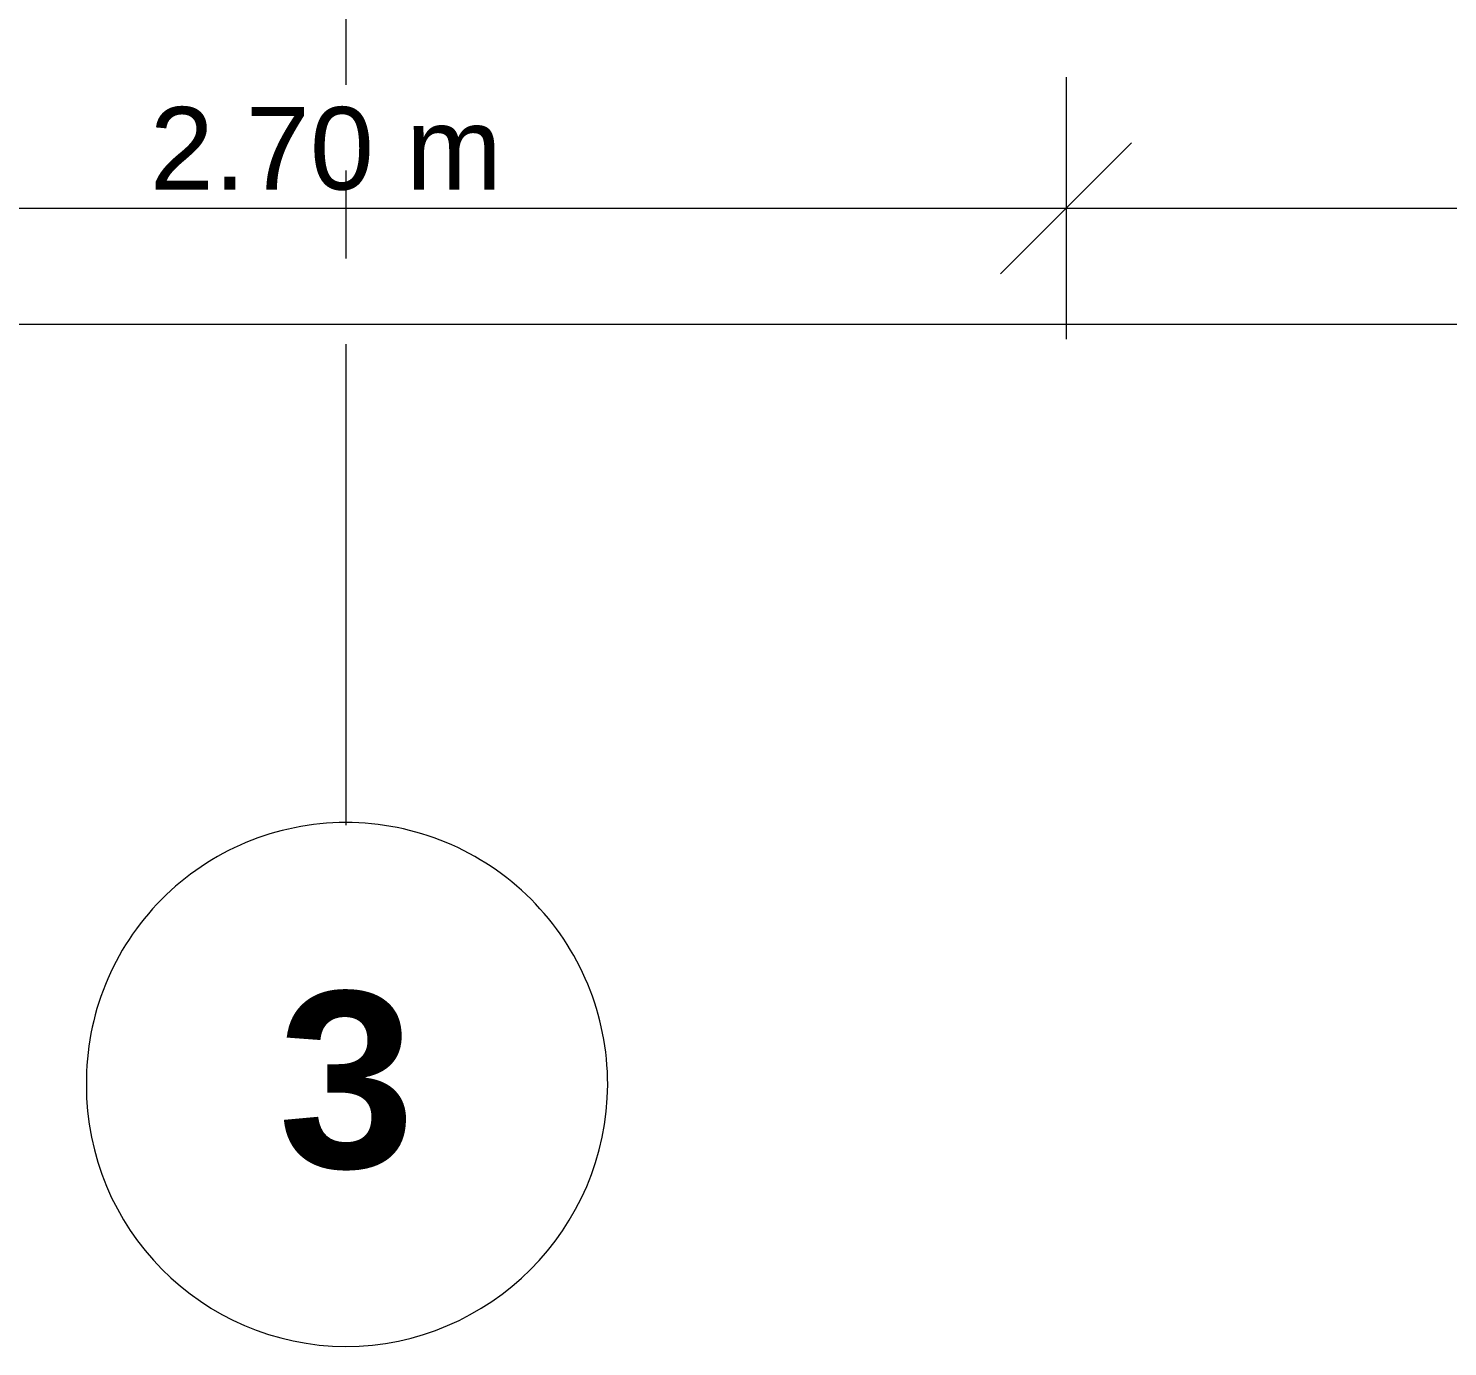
# Model space of a CAD drawing. Header units: metres. Extents: x -2 to 237, y -8 to 52.
# Drawn here: x 21.084 to 23.666, y 5.483 to 7.88 of the extents above; entities that cross this region are included whole.
import ezdxf

# ---------------------------------------------------------------- set-up
doc = ezdxf.new("R2010")
doc.units = ezdxf.units.M
doc.layers.add('HVAC - Ductos', color=5, linetype='Continuous', lineweight=0)
doc.layers.add('PDF_Text', color=7, linetype='Continuous', lineweight=0)
doc.layers.add('PDF_Geometry', color=7, linetype='Continuous', lineweight=0, true_color=0xaaaaaa)
doc.styles.add('PDF Helvetica', font='')
doc.styles.add('PDF Helvetica Bold', font='')
doc.styles.get('PDF Helvetica').set_extended_font_data('Helvetica')
doc.styles.get('PDF Helvetica Bold').set_extended_font_data('Helvetica', bold=True)

msp = doc.modelspace()

# ---------------------------------------------------------------- linework, layer by layer
at = {"layer": 'HVAC - Ductos', "color": 252, "lineweight": 0, "true_color": 0x939598}
for points in [[(22.9716, 7.791), (22.9716, 7.5527), (22.9716, 7.3145)], [(23.0907, 7.6719), (22.9716, 7.5527), (22.8525, 7.4337)], [(7.6277, 7.5527), (9.9048, 7.5527), (12.466, 7.5527), (13.79, 7.5527), (15.9755, 7.5527), (18.1701, 7.5527), (20.273, 7.5527), (22.9716, 7.5527), (25.1708, 7.5527), (27.3654, 7.5527), (29.5646, 7.5527)], [(7.6277, 7.342), (58.6855, 7.342)]]:
    msp.add_lwpolyline(points, dxfattribs=at)
at = {"layer": 'PDF_Geometry', "color": 252, "lineweight": 0, "true_color": 0x939598}
for points in [[(21.6613, 8.2538), (21.6613, 7.7772)], [(21.6613, 7.6215), (21.6613, 7.4611)]]:
    msp.add_lwpolyline(points, dxfattribs=at)
at = {"layer": 'PDF_Geometry', "lineweight": 0}
for points in [[(21.6613, 7.3054), (21.6613, 6.6685)], [(21.6613, 7.2236), (21.6613, 7.0678)], [(21.6613, 6.9074), (21.6613, 6.431)]]:
    msp.add_lwpolyline(points, dxfattribs=at)
msp.add_lwpolyline([(21.6613, 6.4356, 0.416672), (21.1894, 5.959, 0.41303), (21.6613, 5.4826, 0.411021), (22.1378, 5.959, 0.414659)], format="xyb", close=True, dxfattribs=at)

# ---------------------------------------------------------------- texts
at = {"layer": 'PDF_Text', "color": 252, "lineweight": 0, "true_color": 0x939598, "insert": (21.3048, 7.6608), "char_height": 0.15002, "attachment_point": 4, "style": 'PDF Helvetica'}
msp.add_mtext('2.70 m', dxfattribs=at)
at = {"layer": 'PDF_Text', "color": 253, "lineweight": 0, "true_color": 0xaaaaaa, "insert": (21.5384, 5.9653), "char_height": 0.3201, "attachment_point": 4, "style": 'PDF Helvetica Bold'}
msp.add_mtext('3', dxfattribs=at)

doc.saveas('drawing.dxf')
